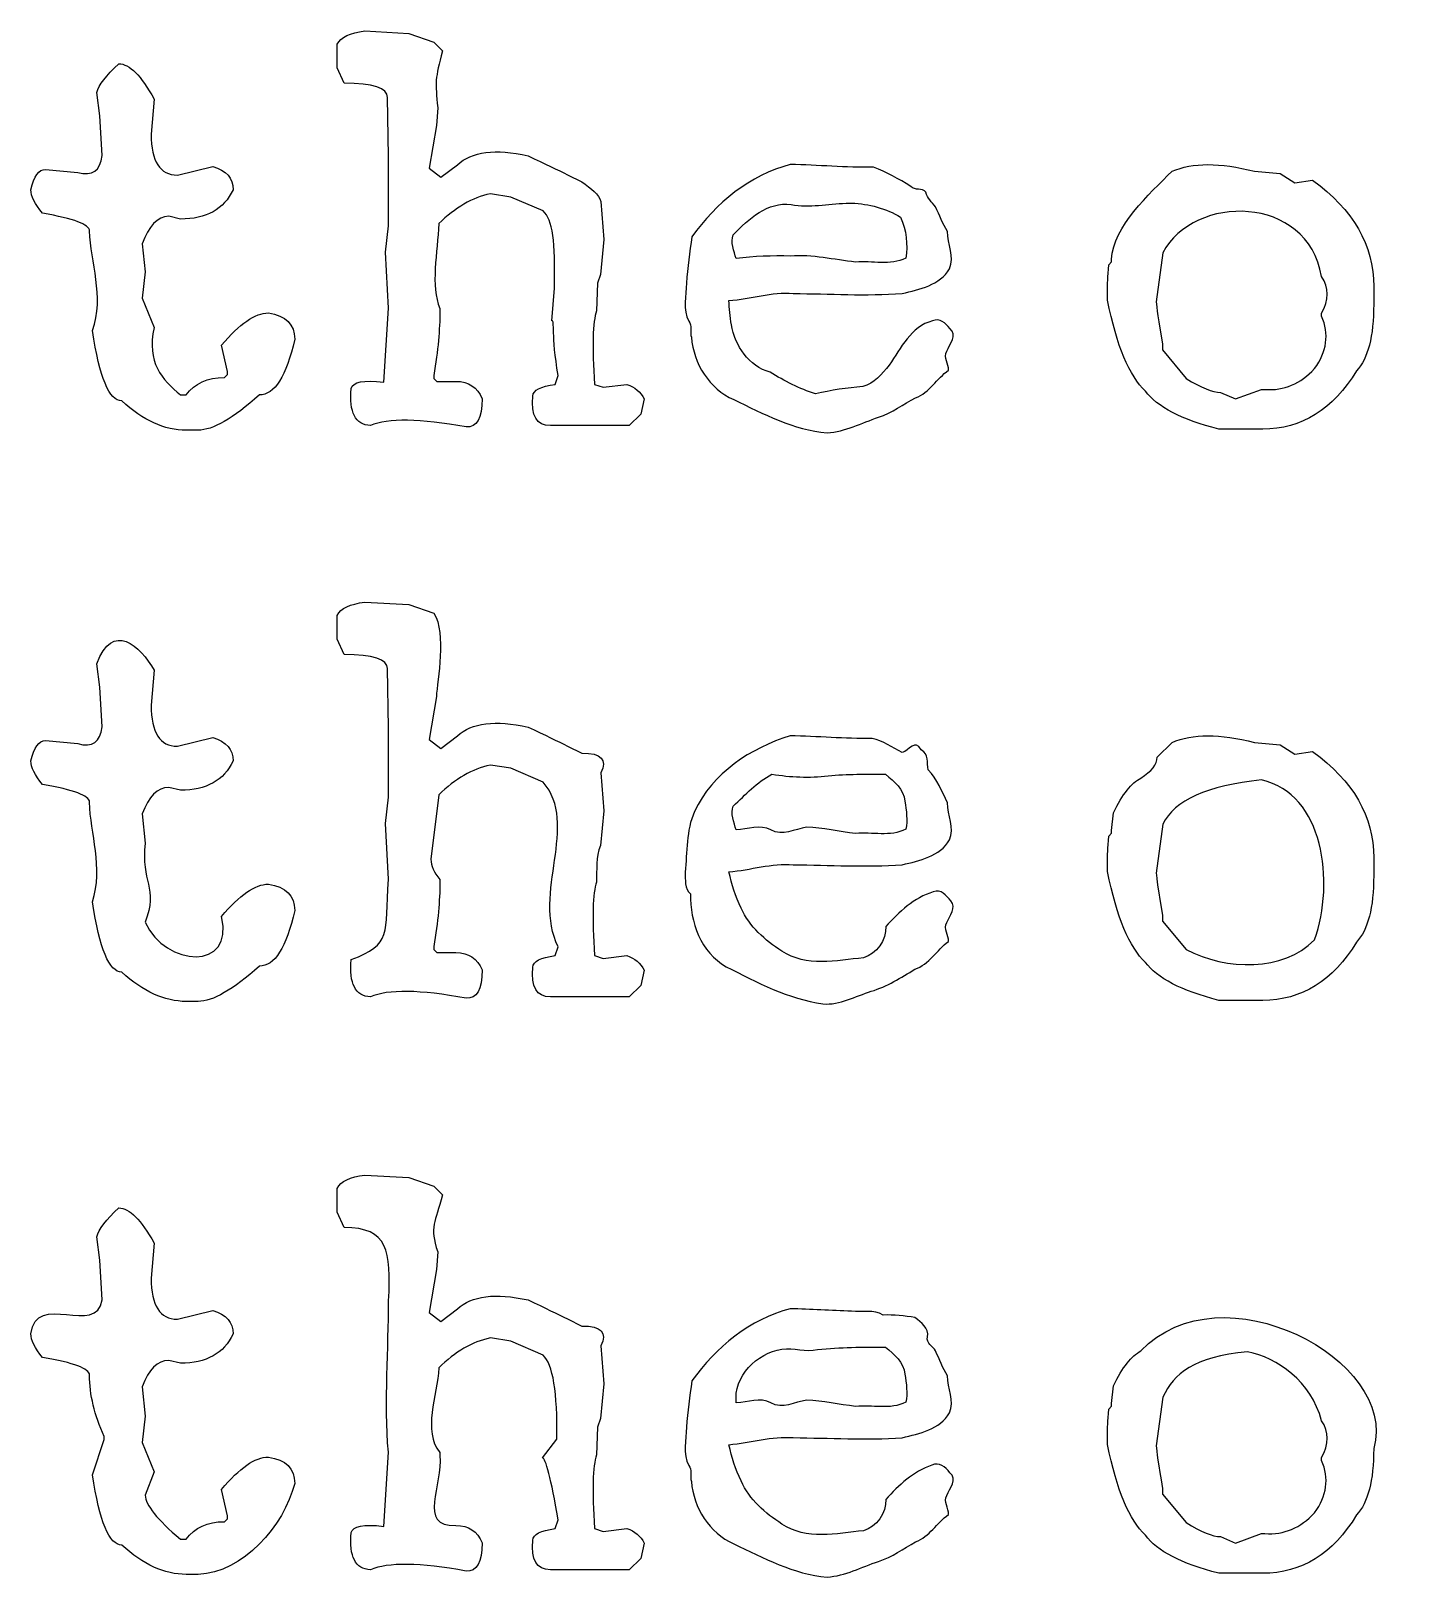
# Model space of a CAD drawing. Extents: x 1 to 11, y 10 to 119.
# Drawn here: x 1.03 to 11.16, y 107.46 to 118.91 of the extents above; entities that cross this region are included whole.
import ezdxf

# ---------------------------------------------------------------- set-up
doc = ezdxf.new("R2010")
doc.units = 0
doc.layers.add('Letters', color=7, linetype='CONTINUOUS')

msp = doc.modelspace()

# ---------------------------------------------------------------- linework, layer by layer
at = {"layer": 'Letters', "color": 7}
for p, q in [((3.501801, 118.906757), (3.825419, 118.888667)), ((3.501801, 118.906757), (3.501801, 118.906757)), ((3.825419, 118.888667), (4.012354, 118.824345)), ((3.294766, 118.633391), (3.294766, 118.808265)), ((4.012354, 118.824345), (4.076675, 118.760024)), ((1.678574, 118.663541), (1.678574, 118.663541)), ((3.347027, 118.518817), (3.294766, 118.633391)), ((1.53787, 118.277612), (1.51576, 118.450476)), ((1.93988, 118.402235), (1.91777, 118.142938)), ((3.676675, 117.976104), (3.668635, 118.414295)), ((1.553951, 117.984144), (1.53787, 118.277612)), ((4.040495, 118.337913), (4.030444, 118.207259)), ((4.030444, 118.207259), (3.976173, 117.889672)), ((3.676675, 117.845451), (3.676675, 117.976104)), ((1.13586, 117.881632), (1.375056, 117.859521)), ((2.112745, 117.839421), (2.374051, 117.903742)), ((3.674665, 117.463541), (3.676675, 117.845451)), ((3.976173, 117.889672), (4.062605, 117.823341)), ((4.062605, 117.823341), (4.187228, 117.915803)), ((5.001299, 117.841431), (5.107831, 117.789169)), ((6.652048, 117.917226), (6.652048, 117.917225)), ((10.090411, 117.867562), (10.281366, 117.851481)), ((10.090411, 117.867562), (10.090411, 117.867562)), ((10.281366, 117.851481), (10.389908, 117.781129)), ((4.581198, 117.676606), (4.430444, 117.700727)), ((10.389908, 117.781129), (10.520562, 117.801229)), ((4.820394, 117.574094), (4.581198, 117.676606)), ((5.248535, 117.642435), (5.270645, 117.361028)), ((7.107105, 117.631982), (7.107105, 117.631982)), ((2.134855, 117.513793), (2.048423, 117.533893)), ((3.654565, 117.268566), (3.674665, 117.463541)), ((5.270645, 117.361028), (5.246525, 117.103742)), ((1.851438, 117.330246), (1.873549, 117.121833)), ((3.674665, 116.854496), (3.654565, 117.268566)), ((9.411014, 117.262536), (9.362773, 116.900727)), ((9.011014, 117.174094), (9.031114, 117.196204)), ((9.031114, 117.196204), (9.031114, 117.216305)), ((1.873549, 117.121833), (1.851438, 116.926857)), ((5.224414, 117.039421), (5.216374, 116.834395)), ((5.246525, 117.103742), (5.224414, 117.039421)), ((10.972823, 117.013289), (10.972823, 116.882636)), ((1.851438, 116.926857), (1.93988, 116.709772)), ((4.885744, 116.760257), (4.905564, 117.003006)), ((9.000964, 116.912787), (9.000964, 116.999219)), ((3.640494, 116.305752), (3.674665, 116.854496)), ((4.056575, 116.852486), (4.056575, 116.830375)), ((10.586893, 116.794194), (10.586893, 116.816305)), ((2.482594, 116.384144), (2.438373, 116.579119)), ((9.409004, 116.587159), (9.409004, 116.544948)), ((9.409004, 116.544948), (9.583878, 116.333893)), ((2.460483, 116.339923), (2.482594, 116.362034)), ((2.482594, 116.362034), (2.482594, 116.384144)), ((4.012354, 116.356003), (4.012354, 116.333893)), ((4.012354, 116.333893), (4.034464, 116.311782)), ((4.910846, 116.289672), (4.932957, 116.353993)), ((2.134855, 116.211279), (2.177066, 116.211279)), ((4.034464, 116.311782), (4.175168, 116.311782)), ((5.202304, 116.289672), (5.266625, 116.267562)), ((5.266625, 116.267562), (5.4415, 116.289672)), ((9.839155, 116.229371), (9.949707, 116.181129)), ((9.949707, 116.181129), (10.142672, 116.251481)), ((10.142672, 116.251481), (10.166793, 116.251481)), ((5.570143, 116.181129), (5.546022, 116.068566)), ((5.45959, 115.984144), (4.874665, 115.984144)), ((5.546022, 116.068566), (5.45959, 115.984144)), ((2.265508, 115.949973), (2.177066, 115.949973)), ((10.150712, 115.958014), (9.825084, 115.958014)), ((3.501801, 114.676707), (3.825419, 114.658617)), ((3.501801, 114.676707), (3.501801, 114.676707)), ((3.825419, 114.658617), (4.012354, 114.594296)), ((3.294766, 114.403341), (3.294766, 114.578215)), ((3.347027, 114.288768), (3.294766, 114.403341)), ((1.53787, 114.047562), (1.51576, 114.220426)), ((1.93988, 114.172185), (1.91777, 113.912888)), ((1.93988, 114.172185), (1.93988, 114.172185)), ((3.676675, 113.746054), (3.668635, 114.184245)), ((1.553951, 113.754095), (1.53787, 114.047562)), ((4.030444, 113.977211), (3.976173, 113.659622)), ((3.676675, 113.615402), (3.676675, 113.746054)), ((1.13586, 113.651582), (1.375056, 113.629472)), ((2.112745, 113.609371), (2.374051, 113.673693)), ((3.674665, 113.233491), (3.676675, 113.615402)), ((3.976173, 113.659622), (4.062605, 113.593291)), ((4.062605, 113.593291), (4.187228, 113.685753)), ((5.001299, 113.611381), (5.107831, 113.559119)), ((6.651202, 113.686947), (6.651202, 113.686952)), ((9.368803, 113.528969), (9.479356, 113.637512)), ((10.090411, 113.637512), (10.281366, 113.621432)), ((10.090411, 113.637512), (10.090411, 113.637512)), ((10.281366, 113.621432), (10.389908, 113.551079)), ((4.581198, 113.446557), (4.430444, 113.470677)), ((10.389908, 113.551079), (10.520562, 113.571181)), ((4.820394, 113.344044), (4.581198, 113.446557)), ((5.248535, 113.412386), (5.270645, 113.130979)), ((7.356606, 113.402234), (7.356606, 113.402229)), ((2.134855, 113.283742), (2.048423, 113.303842)), ((4.048535, 113.249571), (3.990243, 112.77319)), ((3.654565, 113.038517), (3.674665, 113.233491)), ((5.270645, 113.130979), (5.246525, 112.873692)), ((1.851438, 113.108868), (1.873549, 112.891782)), ((3.674665, 112.624446), (3.654565, 113.038517)), ((9.031114, 112.986255), (9.045185, 113.116908)), ((9.411014, 113.032486), (9.362773, 112.670677)), ((9.011014, 112.944043), (9.031114, 112.966155)), ((9.031114, 112.966155), (9.031114, 112.986255)), ((10.972823, 112.78324), (10.972823, 112.652587)), ((9.000964, 112.682737), (9.000964, 112.769169)), ((4.056575, 112.622436), (4.056575, 112.600326)), ((9.409004, 112.357109), (9.409004, 112.314898)), ((9.409004, 112.314898), (9.583878, 112.103842)), ((4.012354, 112.125953), (4.012354, 112.103842)), ((4.012354, 112.103842), (4.034464, 112.081732)), ((4.910846, 112.059621), (4.932957, 112.123943)), ((4.034464, 112.081732), (4.175168, 112.081732)), ((5.202304, 112.059621), (5.266625, 112.037511)), ((5.266625, 112.037511), (5.4415, 112.059621)), ((5.570143, 111.951079), (5.546022, 111.838517)), ((5.45959, 111.754095), (4.874665, 111.754095)), ((5.546022, 111.838517), (5.45959, 111.754095)), ((2.265508, 111.719923), (2.177066, 111.719923)), ((10.150712, 111.727963), (9.825084, 111.727963)), ((3.501801, 110.434122), (3.825419, 110.416032)), ((3.501801, 110.434122), (3.501801, 110.434122)), ((3.825419, 110.416032), (4.012354, 110.35171)), ((3.294766, 110.160756), (3.294766, 110.33563)), ((4.012354, 110.35171), (4.076675, 110.287389)), ((1.678574, 110.190906), (1.678574, 110.190906)), ((3.347027, 110.046182), (3.294766, 110.160756)), ((1.53787, 109.804977), (1.51576, 109.977841)), ((1.93988, 109.9296), (1.91777, 109.670303)), ((1.553951, 109.511509), (1.53787, 109.804977)), ((4.040495, 109.865278), (4.030444, 109.734625)), ((4.030444, 109.734625), (3.976173, 109.417036)), ((2.112745, 109.366785), (2.374051, 109.431106)), ((3.976173, 109.417036), (4.062605, 109.350704)), ((4.062605, 109.350704), (4.187228, 109.443167)), ((5.001299, 109.368795), (5.107831, 109.316534)), ((6.652048, 109.444591), (6.652048, 109.44459)), ((4.581198, 109.203971), (4.430444, 109.228092)), ((4.820394, 109.101458), (4.581198, 109.203971)), ((5.248535, 109.1698), (5.270645, 108.888393)), ((7.356606, 109.159631), (7.356606, 109.159628)), ((2.134855, 109.041157), (2.048423, 109.061257)), ((5.270645, 108.888393), (5.246525, 108.631107)), ((1.851438, 108.866283), (1.873549, 108.649198)), ((9.031114, 108.74367), (9.045185, 108.874323)), ((9.411014, 108.789901), (9.362773, 108.428092)), ((9.011014, 108.701459), (9.031114, 108.723569)), ((9.031114, 108.723569), (9.031114, 108.74367)), ((1.873549, 108.649198), (1.851438, 108.454222)), ((5.224414, 108.566786), (5.216374, 108.36176)), ((5.246525, 108.631107), (5.224414, 108.566786)), ((1.483599, 108.215027), (1.570031, 108.476333)), ((1.570031, 108.476333), (1.570031, 108.498443)), ((1.851438, 108.454222), (1.93988, 108.237137)), ((4.816374, 108.33965), (4.922907, 108.478343)), ((9.000964, 108.440152), (9.000964, 108.526584)), ((3.640494, 107.833117), (3.674665, 108.381861)), ((4.056575, 108.379851), (4.056575, 108.35774)), ((10.586893, 108.321559), (10.586893, 108.34367)), ((10.972823, 108.410001), (10.972823, 108.410001)), ((1.93988, 108.237137), (1.873549, 108.064273)), ((2.482594, 107.911509), (2.438373, 108.106484)), ((9.409004, 108.114524), (9.409004, 108.072313)), ((9.409004, 108.072313), (9.583878, 107.861258)), ((2.460483, 107.867288), (2.482594, 107.889399)), ((2.482594, 107.889399), (2.482594, 107.911509)), ((4.910846, 107.817037), (4.932957, 107.881359)), ((5.202304, 107.817037), (5.266625, 107.794926)), ((5.266625, 107.794926), (5.4415, 107.817037)), ((9.839155, 107.756734), (9.949707, 107.708494)), ((9.949707, 107.708494), (10.142672, 107.778846)), ((10.142672, 107.778846), (10.166793, 107.778846)), ((2.134855, 107.738646), (2.177066, 107.738646)), ((5.570143, 107.708494), (5.546022, 107.595931)), ((5.45959, 107.511509), (4.874665, 107.511509)), ((5.546022, 107.595931), (5.45959, 107.511509)), ((2.265508, 107.477339), (2.177066, 107.477339)), ((10.150712, 107.485379), (9.825084, 107.485379))]:
    msp.add_line(p, q, dxfattribs=at)
for points in [[(3.294766, 118.808265), (3.321567, 118.860526), (3.390578, 118.893357), (3.501801, 118.906757)], [(4.076675, 118.760024), (4.019433, 118.552277), (4.021687, 118.527363), (4.040495, 118.337913)], [(1.51576, 118.450476), (1.52916, 118.505417), (1.583431, 118.576438), (1.678574, 118.663541)], [(1.678574, 118.663541), (1.756296, 118.663541), (1.843398, 118.576439), (1.93988, 118.402235)], [(3.668635, 118.414295), (3.668635, 118.483976), (3.561432, 118.518817), (3.347027, 118.518817)], [(1.91777, 118.142938), (1.91777, 117.940593), (1.982761, 117.839421), (2.112745, 117.839421)], [(1.375056, 117.859521), (1.482259, 117.828701), (1.54189, 117.870242), (1.553951, 117.984144)], [(4.187228, 117.915803), (4.293091, 118.013625), (4.467295, 118.035735), (4.709841, 117.982134)], [(4.709841, 117.982134), (4.834464, 117.923173), (4.931617, 117.876272), (5.001299, 117.841431)], [(9.479356, 117.867562), (9.630779, 117.933223), (9.834464, 117.933223), (10.090411, 117.867562)], [(1.027317, 117.730877), (1.050098, 117.831381), (1.086279, 117.881632), (1.13586, 117.881632)], [(2.374051, 117.903742), (2.474554, 117.874262), (2.524805, 117.816639), (2.524805, 117.730877)], [(6.652048, 117.917225), (6.35274, 117.839471), (6.099356, 117.632274), (5.923793, 117.382264)], [(7.268541, 117.897716), (7.063642, 117.892927), (6.857075, 117.914349), (6.652048, 117.917226)], [(7.544214, 117.755507), (7.456551, 117.809756), (7.363858, 117.861261), (7.268541, 117.897716)], [(9.031114, 117.216305), (9.043551, 117.460075), (9.311571, 117.699028), (9.479356, 117.867562)], [(1.113749, 117.556003), (1.056128, 117.625685), (1.027317, 117.683976), (1.027317, 117.730877)], [(2.524805, 117.730877), (2.456463, 117.586154), (2.32648, 117.513793), (2.134855, 117.513793)], [(4.430444, 117.700727), (4.296441, 117.672586), (4.169138, 117.598884), (4.048535, 117.479622)], [(5.107831, 117.789169), (5.177928, 117.739418), (5.235515, 117.697631), (5.248535, 117.642435)], [(7.656454, 117.713037), (7.630118, 117.747186), (7.574924, 117.721301), (7.544214, 117.755507)], [(7.728003, 117.604487), (7.700535, 117.640437), (7.664435, 117.666449), (7.656454, 117.713037)], [(10.586893, 117.087662), (10.485844, 117.697904), (9.638459, 117.700551), (9.411014, 117.262536)], [(10.520562, 117.801229), (10.822069, 117.582804), (10.972823, 117.320157), (10.972823, 117.013289)], [(6.229849, 117.396349), (6.341058, 117.514992), (6.48496, 117.643833), (6.658819, 117.622303)], [(6.658819, 117.622303), (6.792676, 117.593325), (6.92943, 117.628471), (7.064983, 117.630607)], [(7.064983, 117.630607), (7.079021, 117.631847), (7.093011, 117.632741), (7.107105, 117.631982)], [(7.107105, 117.631982), (7.233096, 117.625007), (7.363366, 117.594067), (7.468585, 117.527121)], [(7.81674, 117.420264), (7.779359, 117.478879), (7.756554, 117.542761), (7.728003, 117.604487)], [(1.461488, 117.425351), (1.461488, 117.473592), (1.345575, 117.517143), (1.113749, 117.556003)], [(2.048423, 117.533893), (1.964001, 117.533893), (1.898339, 117.460229), (1.851438, 117.330246)], [(4.048535, 117.479622), (4.039821, 117.271001), (3.984548, 117.012161), (4.056575, 116.852486)], [(4.905564, 117.003006), (4.910924, 117.350075), (4.894096, 117.505752), (4.820394, 117.574094)], [(7.468585, 117.527121), (7.511996, 117.434514), (7.523139, 117.320859), (7.506801, 117.225081)], [(1.483599, 116.687662), (1.574755, 116.942733), (1.466946, 117.194521), (1.461488, 117.425351)], [(5.923793, 117.382264), (5.906605, 117.268983), (5.890288, 117.154461), (5.882365, 117.039491)], [(6.250377, 117.220957), (6.235266, 117.276585), (6.206061, 117.342371), (6.229849, 117.396349)], [(7.830607, 117.145828), (7.869891, 117.233288), (7.817217, 117.329944), (7.81674, 117.420264)], [(7.13549, 117.194308), (6.974828, 117.214064), (6.815978, 117.250444), (6.653611, 117.240012)], [(6.653611, 117.240012), (6.519042, 117.241034), (6.38383, 117.240167), (6.250377, 117.220957)], [(7.506801, 117.225081), (7.392304, 117.166563), (7.258236, 117.205706), (7.13549, 117.194308)], [(7.481041, 116.961996), (7.606663, 116.993233), (7.761252, 117.023507), (7.830607, 117.145828)], [(9.000964, 116.999219), (9.000964, 117.024679), (9.004314, 117.082972), (9.011014, 117.174094)], [(5.882365, 117.039491), (5.880035, 116.946788), (5.853279, 116.842148), (5.899509, 116.756417)], [(10.586893, 116.816305), (10.641835, 116.914127), (10.641835, 117.004579), (10.586893, 117.087662)], [(6.197382, 116.910324), (6.357404, 116.922545), (6.511978, 116.976671), (6.673851, 116.962429)], [(6.216805, 116.731526), (6.204968, 116.790552), (6.1992, 116.850892), (6.197382, 116.910324)], [(6.673851, 116.962429), (6.942672, 116.959952), (7.212964, 116.943289), (7.481041, 116.961996)], [(9.282371, 116.239421), (9.163108, 116.350643), (9.069305, 116.575098), (9.000964, 116.912787)], [(9.362773, 116.900727), (9.362773, 116.865886), (9.378183, 116.761364), (9.409004, 116.587159)], [(2.438373, 116.579119), (2.572376, 116.738583), (2.688289, 116.818315), (2.786111, 116.818315)], [(2.786111, 116.818315), (2.916095, 116.799554), (2.981086, 116.734563), (2.981086, 116.623341)], [(4.056575, 116.830375), (4.056575, 116.699052), (4.041835, 116.540928), (4.012354, 116.356003)], [(5.216374, 116.834395), (5.188233, 116.752653), (5.183543, 116.571078), (5.202304, 116.289672)], [(7.833448, 116.703012), (7.800658, 116.742787), (7.760436, 116.785435), (7.706258, 116.759217)], [(10.534632, 116.406255), (10.627094, 116.530877), (10.644515, 116.660191), (10.586893, 116.794194)], [(10.972823, 116.882636), (10.972823, 116.644111), (10.930612, 116.479956), (10.84619, 116.390174)], [(1.700684, 116.167058), (1.606882, 116.167058), (1.53452, 116.340593), (1.483599, 116.687662)], [(1.93988, 116.709772), (1.881569, 116.451325), (1.999341, 116.325659), (2.134855, 116.211279)], [(4.932957, 116.353993), (4.879355, 116.659521), (4.909865, 116.760257), (4.885744, 116.760257)], [(5.899509, 116.756417), (5.929151, 116.728598), (5.905199, 116.675188), (5.918997, 116.637885)], [(6.502417, 116.378857), (6.344553, 116.424633), (6.241453, 116.574217), (6.216805, 116.731526)], [(7.706258, 116.759217), (7.543783, 116.720554), (7.471752, 116.555357), (7.383977, 116.432026)], [(7.811553, 116.535172), (7.832663, 116.588804), (7.891642, 116.653818), (7.833448, 116.703012)], [(2.981086, 116.623341), (2.919445, 116.348633), (2.832343, 116.211279), (2.71978, 116.211279)], [(5.918997, 116.637885), (5.936124, 116.443838), (6.050467, 116.255833), (6.233042, 116.177355)], [(7.823511, 116.394069), (7.826573, 116.441397), (7.783771, 116.485737), (7.811553, 116.535172)], [(2.177066, 116.211279), (2.241388, 116.297042), (2.33586, 116.339923), (2.460483, 116.339923)], [(6.839505, 116.218397), (6.71994, 116.255561), (6.6085, 116.315595), (6.502417, 116.378857)], [(7.383977, 116.432026), (7.331933, 116.367819), (7.271776, 116.293739), (7.190026, 116.273279)], [(7.580303, 116.189859), (7.682015, 116.229194), (7.738045, 116.332148), (7.823511, 116.394069)], [(9.583878, 116.333893), (9.695101, 116.264211), (9.780193, 116.229371), (9.839155, 116.229371)], [(10.84619, 116.390174), (10.670645, 116.102067), (10.43882, 115.958014), (10.150712, 115.958014)], [(10.166793, 116.251481), (10.308836, 116.242101), (10.431449, 116.293692), (10.534632, 116.406255)], [(2.71978, 116.211279), (2.524135, 116.037075), (2.372711, 115.949973), (2.265508, 115.949973)], [(3.542002, 115.984144), (3.430779, 115.989504), (3.383208, 116.081296), (3.399288, 116.259521)], [(3.399288, 116.259521), (3.410009, 116.307762), (3.490411, 116.323173), (3.640494, 116.305752)], [(4.175168, 116.311782), (4.26897, 116.311782), (4.333962, 116.268902), (4.370143, 116.183139)], [(4.746022, 116.203239), (4.746022, 116.246121), (4.800964, 116.274932), (4.910846, 116.289672)], [(5.4415, 116.289672), (5.500461, 116.269572), (5.543342, 116.233391), (5.570143, 116.181129)], [(7.190026, 116.273279), (7.072182, 116.262797), (6.954318, 116.247634), (6.839505, 116.218397)], [(9.825084, 115.958014), (9.549037, 116.029035), (9.368133, 116.122837), (9.282371, 116.239421)], [(2.177066, 115.949973), (2.017602, 115.949973), (1.858808, 116.022335), (1.700684, 116.167058)], [(4.370143, 116.183139), (4.370143, 116.038415), (4.330612, 115.968734), (4.25155, 115.974094)], [(4.874665, 115.984144), (4.772823, 115.984144), (4.729942, 116.057176), (4.746022, 116.203239)], [(6.233042, 116.177355), (6.452673, 116.071108), (6.677359, 115.951136), (6.924531, 115.930007)], [(7.306367, 116.046109), (7.405844, 116.077304), (7.490017, 116.143121), (7.580303, 116.189859)], [(4.25155, 115.974094), (3.908501, 116.037075), (3.671985, 116.040425), (3.542002, 115.984144)], [(6.924531, 115.930007), (7.058065, 115.938897), (7.180931, 116.004227), (7.306367, 116.046109)], [(3.294766, 114.578215), (3.321567, 114.630476), (3.390578, 114.663307), (3.501801, 114.676707)], [(1.51576, 114.220426), (1.632338, 114.539403), (1.837148, 114.354812), (1.93988, 114.172185)], [(4.012354, 114.594296), (4.105621, 114.445522), (4.038645, 114.100521), (4.030444, 113.977211)], [(3.668635, 114.184245), (3.668635, 114.253927), (3.561432, 114.288768), (3.347027, 114.288768)], [(1.91777, 113.912888), (1.91777, 113.710544), (1.982761, 113.609371), (2.112745, 113.609371)], [(1.375056, 113.629472), (1.482259, 113.598651), (1.54189, 113.640192), (1.553951, 113.754095)], [(4.187228, 113.685753), (4.293091, 113.783575), (4.467295, 113.805686), (4.709841, 113.752085)], [(4.709841, 113.752085), (4.834464, 113.693123), (4.931617, 113.646222), (5.001299, 113.611381)], [(9.479356, 113.637512), (9.630779, 113.703174), (9.834464, 113.703174), (10.090411, 113.637512)], [(1.027317, 113.500828), (1.050098, 113.601331), (1.086279, 113.651582), (1.13586, 113.651582)], [(2.374051, 113.673693), (2.474554, 113.644212), (2.524805, 113.586591), (2.524805, 113.500828)], [(6.651202, 113.686952), (6.358901, 113.596834), (6.073609, 113.411244), (5.942134, 113.126061)], [(7.25748, 113.666603), (7.05578, 113.664891), (6.852836, 113.683952), (6.651202, 113.686947)], [(7.481128, 113.563901), (7.408042, 113.599358), (7.336192, 113.651987), (7.25748, 113.666603)], [(7.62094, 113.581954), (7.57715, 113.672898), (7.531231, 113.571859), (7.481128, 113.563901)], [(7.672404, 113.434928), (7.662699, 113.489412), (7.680635, 113.550926), (7.62094, 113.581954)], [(1.113749, 113.325953), (1.056128, 113.395636), (1.027317, 113.453927), (1.027317, 113.500828)], [(2.524805, 113.500828), (2.456463, 113.356105), (2.32648, 113.283742), (2.134855, 113.283742)], [(4.430444, 113.470677), (4.296441, 113.442537), (4.169138, 113.368835), (4.048535, 113.249571)], [(5.107831, 113.559119), (5.252555, 113.559119), (5.299456, 113.510208), (5.248535, 113.412386)], [(9.2482, 113.374195), (9.328602, 113.423776), (9.368803, 113.475367), (9.368803, 113.528969)], [(10.520562, 113.571181), (10.822069, 113.352755), (10.972823, 113.090108), (10.972823, 112.78324)], [(6.229904, 113.166262), (6.31959, 113.250372), (6.404701, 113.345461), (6.51559, 113.401822)], [(6.51559, 113.401822), (6.654107, 113.382509), (6.792775, 113.371941), (6.931972, 113.391298)], [(6.931972, 113.391298), (7.073337, 113.405793), (7.214756, 113.402044), (7.356606, 113.402234)], [(7.356606, 113.402229), (7.421485, 113.348268), (7.492583, 113.292749), (7.500746, 113.202359)], [(7.816762, 113.190093), (7.772886, 113.273312), (7.741379, 113.367456), (7.672404, 113.434928)], [(9.045185, 113.116908), (9.112186, 113.253591), (9.179858, 113.339353), (9.2482, 113.374195)], [(10.142672, 113.360125), (9.739322, 113.318583), (9.495436, 113.20937), (9.411014, 113.032486)], [(10.534632, 112.176205), (10.687644, 112.606303), (10.601892, 113.256599), (10.142672, 113.360125)], [(1.461488, 113.1953), (1.461488, 113.243541), (1.345575, 113.287092), (1.113749, 113.325953)], [(2.048423, 113.303842), (1.964001, 113.303842), (1.898339, 113.238851), (1.851438, 113.108868)], [(4.932957, 112.123943), (4.737102, 112.520911), (5.09467, 113.034293), (4.820394, 113.344044)], [(1.483599, 112.457611), (1.566084, 112.712682), (1.466946, 112.964471), (1.461488, 113.1953)], [(5.942134, 113.126061), (5.880056, 112.984875), (5.887007, 112.826961), (5.873803, 112.67632)], [(6.250573, 112.990298), (6.235438, 113.046097), (6.205953, 113.112151), (6.229904, 113.166262)], [(7.500746, 113.202359), (7.511809, 113.135286), (7.522362, 113.057975), (7.506801, 112.995023)], [(7.830607, 112.915766), (7.869886, 113.003193), (7.817232, 113.099807), (7.816762, 113.190093)], [(6.508949, 112.990676), (6.427618, 113.034178), (6.336853, 112.991836), (6.250573, 112.990298)], [(6.772369, 113.009386), (6.684264, 112.997513), (6.593749, 112.940156), (6.508949, 112.990676)], [(7.13549, 112.964251), (7.014553, 112.976997), (6.892882, 113.006089), (6.772369, 113.009386)], [(1.873549, 112.891782), (1.838702, 112.603698), (1.972113, 112.563723), (1.873549, 112.306858)], [(7.506801, 112.995023), (7.39224, 112.936566), (7.258286, 112.975609), (7.13549, 112.964251)], [(7.48102, 112.731956), (7.606655, 112.763141), (7.761236, 112.793452), (7.830607, 112.915766)], [(9.000964, 112.769169), (9.000964, 112.79463), (9.004314, 112.852921), (9.011014, 112.944043)], [(5.246525, 112.873692), (5.210268, 112.788945), (5.219922, 112.694836), (5.216374, 112.604346)], [(3.990243, 112.77319), (3.990243, 112.724948), (4.012354, 112.674697), (4.056575, 112.622436)], [(5.873803, 112.67632), (5.876428, 112.622869), (5.866026, 112.553837), (5.911922, 112.515792)], [(6.197382, 112.680267), (6.35741, 112.692516), (6.511995, 112.746617), (6.673873, 112.732378)], [(6.288292, 112.411506), (6.246353, 112.496581), (6.217345, 112.587722), (6.197382, 112.680267)], [(6.673873, 112.732378), (6.942678, 112.729903), (7.212966, 112.713206), (7.48102, 112.731956)], [(9.282371, 112.00937), (9.163108, 112.120593), (9.069305, 112.345049), (9.000964, 112.682737)], [(9.362773, 112.670677), (9.362773, 112.635836), (9.378183, 112.531313), (9.409004, 112.357109)], [(2.438373, 112.349069), (2.572376, 112.508533), (2.688289, 112.588265), (2.786111, 112.588265)], [(2.786111, 112.588265), (2.916095, 112.569505), (2.981086, 112.504512), (2.981086, 112.39329)], [(3.399288, 112.029471), (3.705101, 112.147211), (3.648964, 112.211711), (3.674665, 112.624446)], [(4.056575, 112.600326), (4.056575, 112.469002), (4.041835, 112.310878), (4.012354, 112.125953)], [(5.216374, 112.604346), (5.188233, 112.522603), (5.183543, 112.341029), (5.202304, 112.059621)], [(7.841306, 112.4651), (7.805113, 112.501778), (7.768932, 112.557201), (7.711228, 112.530788)], [(10.972823, 112.652587), (10.972823, 112.41406), (10.930612, 112.249907), (10.84619, 112.160125)], [(1.700684, 111.937009), (1.606882, 111.937009), (1.53452, 112.110543), (1.483599, 112.457611)], [(5.911922, 112.515792), (5.90891, 112.309175), (5.989094, 112.083892), (6.17707, 111.977425)], [(7.711228, 112.530788), (7.5684, 112.489515), (7.458057, 112.381261), (7.359101, 112.275515)], [(7.811553, 112.305115), (7.830254, 112.357112), (7.886848, 112.413525), (7.841306, 112.4651)], [(1.873549, 112.306858), (2.024532, 111.975002), (2.538369, 111.941278), (2.438373, 112.349069)], [(2.981086, 112.39329), (2.919445, 112.118583), (2.832343, 111.98123), (2.71978, 111.98123)], [(6.589678, 112.093028), (6.465102, 112.172575), (6.349153, 112.27311), (6.288292, 112.411506)], [(7.359101, 112.275515), (7.364854, 112.173986), (7.290283, 112.071223), (7.194995, 112.043505)], [(7.823511, 112.164012), (7.827258, 112.211615), (7.783226, 112.255498), (7.811553, 112.305115)], [(7.194995, 112.043505), (6.99379, 112.021891), (6.770412, 111.972153), (6.589678, 112.093028)], [(7.574943, 111.958218), (7.680026, 111.994686), (7.736566, 112.101605), (7.823511, 112.164012)], [(9.583878, 112.103842), (9.885159, 111.950583), (10.301282, 111.937421), (10.534632, 112.176205)], [(10.84619, 112.160125), (10.670645, 111.872017), (10.43882, 111.727963), (10.150712, 111.727963)], [(2.71978, 111.98123), (2.524135, 111.807026), (2.372711, 111.719923), (2.265508, 111.719923)], [(3.542002, 111.754095), (3.430779, 111.759455), (3.383208, 111.851247), (3.399288, 112.029471)], [(4.175168, 112.081732), (4.26897, 112.081732), (4.333962, 112.038851), (4.370143, 111.953089)], [(4.746022, 111.973189), (4.746022, 112.01607), (4.800964, 112.044881), (4.910846, 112.059621)], [(5.4415, 112.059621), (5.500461, 112.039521), (5.543342, 112.00334), (5.570143, 111.951079)], [(6.17707, 111.977425), (6.404138, 111.860935), (6.637575, 111.738209), (6.893324, 111.702012)], [(9.825084, 111.727963), (9.549037, 111.798986), (9.368133, 111.892788), (9.282371, 112.00937)], [(2.177066, 111.719923), (2.017602, 111.719923), (1.858808, 111.792286), (1.700684, 111.937009)], [(4.370143, 111.953089), (4.370143, 111.808366), (4.330612, 111.738683), (4.25155, 111.744043)], [(4.874665, 111.754095), (4.772823, 111.754095), (4.729942, 111.827126), (4.746022, 111.973189)], [(7.251896, 111.795233), (7.368462, 111.830502), (7.472612, 111.896456), (7.574943, 111.958218)], [(4.25155, 111.744043), (3.908501, 111.807026), (3.671985, 111.810376), (3.542002, 111.754095)], [(6.893324, 111.702012), (7.019165, 111.690747), (7.134936, 111.759571), (7.251896, 111.795233)], [(3.294766, 110.33563), (3.321567, 110.387891), (3.390578, 110.420722), (3.501801, 110.434122)], [(4.076675, 110.287389), (4.019433, 110.079642), (3.978331, 110.054728), (4.040495, 109.865278)], [(1.51576, 109.977841), (1.52916, 110.032782), (1.583431, 110.103803), (1.678574, 110.190906)], [(1.678574, 110.190906), (1.756296, 110.190906), (1.843398, 110.103803), (1.93988, 109.9296)], [(3.676675, 109.503469), (3.695458, 109.875918), (3.673743, 110.044117), (3.347027, 110.046182)], [(9.2482, 109.13161), (9.841246, 109.759088), (11.161037, 109.068844), (10.972823, 108.410001)], [(1.027317, 109.258242), (1.063851, 109.579763), (1.519388, 109.234674), (1.553951, 109.511509)], [(1.91777, 109.670303), (1.91777, 109.467957), (1.982761, 109.366785), (2.112745, 109.366785)], [(3.674665, 108.381861), (3.643171, 108.756799), (3.677095, 109.15232), (3.676675, 109.503469)], [(4.187228, 109.443167), (4.293091, 109.54099), (4.467295, 109.5631), (4.709841, 109.509499)], [(4.709841, 109.509499), (4.834464, 109.450537), (4.931617, 109.403636), (5.001299, 109.368795)], [(2.374051, 109.431106), (2.474554, 109.401626), (2.524805, 109.344004), (2.524805, 109.258242)], [(6.652048, 109.44459), (6.35274, 109.366834), (6.099356, 109.159638), (5.923793, 108.909628)], [(7.105781, 109.426375), (6.954574, 109.432105), (6.803093, 109.440452), (6.652048, 109.444591)], [(7.339787, 109.397672), (7.268365, 109.441331), (7.18527, 109.414925), (7.105781, 109.426375)], [(7.575421, 109.378726), (7.497645, 109.391437), (7.417877, 109.400091), (7.339787, 109.397672)], [(7.667825, 109.235258), (7.681847, 109.301344), (7.620388, 109.343521), (7.575421, 109.378726)], [(1.113749, 109.083367), (1.056128, 109.15305), (1.027317, 109.211341), (1.027317, 109.258242)], [(2.524805, 109.258242), (2.456463, 109.113518), (2.32648, 109.041157), (2.134855, 109.041157)], [(4.430444, 109.228092), (4.296441, 109.199951), (4.169138, 109.126248), (4.048535, 109.006986)], [(5.107831, 109.316534), (5.252555, 109.316534), (5.299456, 109.267623), (5.248535, 109.1698)], [(7.728003, 109.131852), (7.707475, 109.168155), (7.657499, 109.186457), (7.667825, 109.235258)], [(6.252048, 108.747864), (6.228363, 108.942507), (6.404424, 109.117161), (6.589375, 109.144305)], [(6.589375, 109.144305), (6.678476, 109.158272), (6.765204, 109.121897), (6.854383, 109.143294)], [(6.854383, 109.143294), (7.021677, 109.159113), (7.188653, 109.162116), (7.356606, 109.159631)], [(7.356606, 109.159628), (7.421494, 109.105681), (7.492581, 109.050168), (7.500746, 108.959781)], [(7.81674, 108.947628), (7.779359, 109.006244), (7.756554, 109.070125), (7.728003, 109.131852)], [(9.045185, 108.874323), (9.112186, 109.011006), (9.179858, 109.096768), (9.2482, 109.13161)], [(10.038617, 109.12621), (9.635267, 109.08467), (9.495436, 108.966785), (9.411014, 108.789901)], [(10.586893, 108.615027), (10.510511, 108.905814), (10.258382, 109.081988), (10.038617, 109.12621)], [(1.461488, 108.952715), (1.461488, 109.000956), (1.345575, 109.044507), (1.113749, 109.083367)], [(2.048423, 109.061257), (1.964001, 109.061257), (1.898339, 108.996265), (1.851438, 108.866283)], [(4.048535, 109.006986), (4.039821, 108.798366), (3.923849, 108.539526), (4.056575, 108.379851)], [(4.922907, 108.478343), (4.928267, 108.825412), (4.894096, 109.033116), (4.820394, 109.101458)], [(1.570031, 108.498443), (1.497669, 108.656568), (1.461488, 108.807991), (1.461488, 108.952715)], [(5.923793, 108.909628), (5.906605, 108.796348), (5.890288, 108.681826), (5.882365, 108.566856)], [(7.500746, 108.959781), (7.511815, 108.892716), (7.522363, 108.815393), (7.506801, 108.752446)], [(7.830607, 108.673193), (7.869891, 108.760652), (7.817217, 108.857309), (7.81674, 108.947628)], [(6.508949, 108.748098), (6.42809, 108.791493), (6.337849, 108.749471), (6.252048, 108.747864)], [(6.772369, 108.766808), (6.684264, 108.754934), (6.593749, 108.697578), (6.508949, 108.748098)], [(7.13549, 108.721673), (7.014553, 108.734419), (6.892882, 108.763511), (6.772369, 108.766808)], [(7.506801, 108.752446), (7.392304, 108.693928), (7.258236, 108.733071), (7.13549, 108.721673)], [(7.481041, 108.489361), (7.606663, 108.520597), (7.761252, 108.550872), (7.830607, 108.673193)], [(9.000964, 108.526584), (9.000964, 108.552044), (9.004314, 108.610337), (9.011014, 108.701459)], [(5.882365, 108.566856), (5.880035, 108.474153), (5.853279, 108.369513), (5.899509, 108.283782)], [(10.586893, 108.34367), (10.641835, 108.441492), (10.641835, 108.531944), (10.586893, 108.615027)], [(6.197382, 108.437689), (6.357403, 108.449918), (6.511979, 108.504029), (6.673851, 108.489794)], [(6.288297, 108.16893), (6.246342, 108.253999), (6.217343, 108.345142), (6.197382, 108.437689)], [(6.673851, 108.489794), (6.942672, 108.487317), (7.212964, 108.470653), (7.481041, 108.489361)], [(9.282371, 107.766784), (9.163108, 107.878009), (9.069305, 108.102464), (9.000964, 108.440152)], [(9.362773, 108.428092), (9.362773, 108.393251), (9.378183, 108.288729), (9.409004, 108.114524)], [(2.438373, 108.106484), (2.572376, 108.265948), (2.688289, 108.34568), (2.786111, 108.34568)], [(2.786111, 108.34568), (2.916095, 108.326919), (2.981086, 108.261928), (2.981086, 108.150706)], [(4.056575, 108.35774), (4.08142, 108.140183), (3.884119, 107.830132), (4.175168, 107.839147)], [(4.932957, 107.881359), (4.879355, 108.186886), (4.840495, 108.33965), (4.816374, 108.33965)], [(5.216374, 108.36176), (5.188233, 108.280018), (5.183543, 108.098443), (5.202304, 107.817037)], [(7.833448, 108.230377), (7.800333, 108.273976), (7.755959, 108.312298), (7.700551, 108.285214)], [(10.534632, 107.93362), (10.627094, 108.058242), (10.644515, 108.187556), (10.586893, 108.321559)], [(10.972823, 108.410001), (10.972823, 108.171476), (10.930612, 108.007322), (10.84619, 107.91754)], [(1.700684, 107.694423), (1.606882, 107.694423), (1.53452, 107.867958), (1.483599, 108.215027)], [(5.899509, 108.283782), (5.929151, 108.255963), (5.905199, 108.202553), (5.918997, 108.16525)], [(7.700551, 108.285214), (7.562768, 108.241007), (7.455598, 108.136302), (7.359101, 108.032914)], [(7.811553, 108.062537), (7.832725, 108.115898), (7.891571, 108.181428), (7.833448, 108.230377)], [(2.981086, 108.150706), (2.901314, 107.836677), (2.59741, 107.487472), (2.265508, 107.477339)], [(5.918997, 108.16525), (5.936124, 107.971202), (6.050467, 107.783198), (6.233042, 107.70472)], [(6.590091, 107.850167), (6.465506, 107.929962), (6.349291, 108.030477), (6.288297, 108.16893)], [(1.873549, 108.064273), (1.876229, 107.990571), (1.963331, 107.882029), (2.134855, 107.738646)], [(7.359101, 108.032914), (7.364641, 107.931683), (7.290493, 107.828208), (7.194995, 107.800927)], [(7.823511, 107.921434), (7.826573, 107.968762), (7.783771, 108.013102), (7.811553, 108.062537)], [(2.177066, 107.738646), (2.241388, 107.824407), (2.33586, 107.867288), (2.460483, 107.867288)], [(7.580303, 107.717224), (7.682014, 107.756564), (7.738047, 107.859509), (7.823511, 107.921434)], [(9.583878, 107.861258), (9.695101, 107.791576), (9.780193, 107.756734), (9.839155, 107.756734)], [(10.84619, 107.91754), (10.670645, 107.629432), (10.43882, 107.485379), (10.150712, 107.485379)], [(10.166793, 107.778846), (10.308836, 107.769466), (10.431449, 107.821057), (10.534632, 107.93362)], [(3.542002, 107.511509), (3.430779, 107.516869), (3.383208, 107.608662), (3.399288, 107.786886)], [(3.399288, 107.786886), (3.410009, 107.835127), (3.490411, 107.850537), (3.640494, 107.833117)], [(4.175168, 107.839147), (4.26897, 107.839147), (4.333962, 107.796267), (4.370143, 107.710504)], [(4.746022, 107.730604), (4.746022, 107.773486), (4.800964, 107.802297), (4.910846, 107.817037)], [(5.4415, 107.817037), (5.500461, 107.796936), (5.543342, 107.760754), (5.570143, 107.708494)], [(7.194995, 107.800927), (6.994813, 107.779378), (6.770155, 107.729707), (6.590091, 107.850167)], [(9.825084, 107.485379), (9.549037, 107.5564), (9.368133, 107.650202), (9.282371, 107.766784)], [(2.177066, 107.477339), (2.017602, 107.477339), (1.858808, 107.5497), (1.700684, 107.694423)], [(4.370143, 107.710504), (4.370143, 107.56578), (4.330612, 107.496098), (4.25155, 107.501459)], [(4.874665, 107.511509), (4.772823, 107.511509), (4.729942, 107.58454), (4.746022, 107.730604)], [(6.233042, 107.70472), (6.452673, 107.598473), (6.677359, 107.478501), (6.924531, 107.457372)], [(7.306367, 107.573474), (7.405848, 107.604662), (7.490014, 107.670496), (7.580303, 107.717224)], [(4.25155, 107.501459), (3.908501, 107.56444), (3.671985, 107.56779), (3.542002, 107.511509)], [(6.924531, 107.457372), (7.058065, 107.466262), (7.180931, 107.531591), (7.306367, 107.573474)]]:
    msp.add_open_spline(points, degree=3, dxfattribs=at)

doc.saveas('drawing.dxf')
